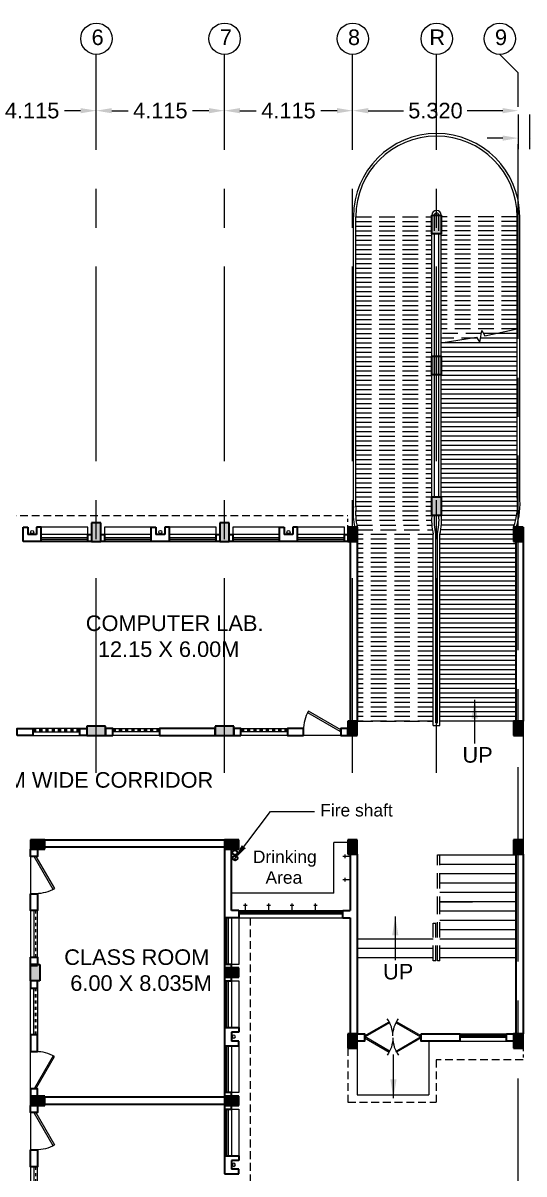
# Model space of a CAD drawing. Header units: millimetres. Extents: x 1898 to 3725, y 783 to 1532.
# Drawn here: x 3315.52 to 3331.6, y 1153.17 to 1190.13 of the extents above; entities that cross this region are included whole.
import ezdxf

# ---------------------------------------------------------------- set-up
doc = ezdxf.new("R2010")
doc.units = ezdxf.units.MM
for name, pattern in [('CENTER', [2, 1.25, -0.25, 0.25, -0.25]), ('CENTER2', [1.125, 0.75, -0.125, 0.125, -0.125]), ('DASHED', [0.75, 0.5, -0.25]), ('DASHED2', [0.375, 0.25, -0.125]), ('HIDDEN', [0.375, 0.25, -0.125])]:
    doc.linetypes.add(name, pattern=pattern)
doc.layers.get('0').update_dxf_attribs({"lineweight": 20})
doc.layers.get('Defpoints').update_dxf_attribs({"lineweight": 15})
for name, color, linetype, lineweight in [('BL', 1, 'CENTER2', 30), ('CLL LEV.', 15, 'Continuous', 18), ('COL HATCH', 253, 'Continuous', 13), ('Column', 251, 'Continuous', 30), ('DIM', 6, 'Continuous', 18), ('Door', 54, 'Continuous', 18), ('ELEV.2', 250, 'Continuous', 20), ('expension joint', 248, 'Continuous', 18), ('Fixture', 44, 'Continuous', 13), ('glass', 5, 'Continuous', 18), ('GRID', 134, 'CENTER', 18), ('GRID TEXT', 134, 'Continuous', 15), ('PROJ.', 30, 'DASHED2', 15), ('Railing', 23, 'Continuous', 13), ('RAMP', 213, 'Continuous', 20), ('STAIRS', 10, 'Continuous', 18), ('TEXT', 7, 'Continuous', 15), ('Ventilator', 4, 'DASHED', 18), ('Wall', 7, 'Continuous', 30), ('Window', 150, 'Continuous', 15), ('Window-Wall', 7, 'Continuous', 18)]:
    doc.layers.add(name, color=color, linetype=linetype, lineweight=lineweight)
doc.styles.add('DIM', font='arial.ttf', dxfattribs={"height": 0.5})
doc.styles.add('L120', font='arial.ttf', dxfattribs={"height": 0.6})
doc.styles.get("Standard").update_dxf_attribs({"font": 'arial.ttf', "height": 0.2})
doc.styles.add('Tabrej', font='arial.ttf')
doc.dimstyles.new('Current Dim style', dxfattribs={"dimscale": 0.3, "dimtxt": 0.2, "dimasz": 2, "dimexe": 0.18, "dimexo": 1, "dimgap": 0.09, "dimtad": 0, "dimzin": 0, "dimdsep": 46, "dimtxsty": 'Standard', "dimcen": 0.09, "dimclrd": 256, "dimclre": 256, "dimclrt": 7, "dimadec": 0, "dimazin": 0, "dimtfac": 1, "dimtofl": 0, "dimtmove": 2, "dimatfit": 3, "dimfxl": 0, "dimtolj": 1, "dimtzin": 0, "dimlwd": -1, "dimlwe": -1, "dimarcsym": 0})
doc.dimstyles.new('DIM', dxfattribs={"dimtxt": 0.5, "dimasz": 0.5, "dimexe": 0.02, "dimexo": 0, "dimgap": 0.1, "dimtad": 0, "dimdec": 3, "dimzin": 0, "dimdsep": 46, "dimtxsty": 'DIM', "dimcen": 0, "dimclrd": 251, "dimclre": 256, "dimclrt": 7, "dimadec": 0, "dimazin": 0, "dimtfac": 1, "dimtdec": 3, "dimtofl": 0, "dimtmove": 0, "dimatfit": 3, "dimfxl": 0, "dimtolj": 1, "dimtzin": 0, "dimlwd": -1, "dimlwe": -1, "dimarcsym": 0})
doc.dimstyles.new('DIMEN', dxfattribs={"dimtxt": 0.3, "dimasz": 0.25, "dimexe": 0.18, "dimexo": 0.0625, "dimgap": 0.09, "dimtad": 0, "dimdec": 3, "dimzin": 0, "dimdsep": 46, "dimtxsty": 'Tabrej', "dimcen": 0, "dimclrd": 256, "dimclre": 256, "dimclrt": 7, "dimadec": 0, "dimazin": 0, "dimtfac": 1, "dimtdec": 3, "dimtofl": 0, "dimtmove": 0, "dimatfit": 1, "dimfxl": 0, "dimtolj": 1, "dimtzin": 0, "dimlwd": -1, "dimlwe": -1, "dimarcsym": 0})

# ---------------------------------------------------------------- blocks, each defined once
blk = doc.blocks.new('WINDOW 1')
at = {"layer": 'CLL LEV.'}
for p, q in [((-0.23, 0), (-0.46, 0)), ((-0.46, 0), (-0.46, -1.5)), ((-0.46, -1.5), (-0.23, -1.5))]:
    blk.add_line(p, q, dxfattribs=at)
at = {"layer": 'Window'}
for p, q in [((-0.065, 0), (-0.065, -1.5)), ((-0.05, -1.5), (-0.05, 0))]:
    blk.add_line(p, q, dxfattribs=at)
at = {"layer": 'Window-Wall'}
for p, q in [((0, 0), (-0.23, 0)), ((-0.23, 0), (-0.23, -1.5)), ((-0.115, 0), (-0.115, -1.5)), ((0, -1.5), (0, 0)), ((-0.23, -1.5), (0, -1.5))]:
    blk.add_line(p, q, dxfattribs=at)
blk = doc.blocks.new('VENTILATOR')
at = {"layer": 'Ventilator', "ltscale": 0.02}
for p, q in [((-0.18, -1.5), (-0.18, 0)), ((-0.165, 0), (-0.165, -1.5))]:
    blk.add_line(p, q, dxfattribs=at)
at = {"layer": 'Window-Wall'}
for p, q in [((-0.23, 0), (0, 0)), ((-0.23, -1.5), (-0.23, 0)), ((-0.115, 0), (-0.115, -1.5)), ((0, 0), (0, -1.5)), ((-0.23, -1.5), (0, -1.5))]:
    blk.add_line(p, q, dxfattribs=at)
blk = doc.blocks.new('C3')
at = {"layer": 'COL HATCH'}
h = blk.add_hatch(color=256, dxfattribs=at)
h.dxf.hatch_style = 1
h.paths.add_polyline_path([(0.3, 0), (0, 0), (0, -0.53), (0.3, -0.53)])
at = {"layer": 'Column'}
for p, q in [((0, 0), (0, -0.53)), ((0.3, 0), (0, 0)), ((0.3, -0.53), (0.3, 0)), ((0, -0.53), (0.3, -0.53))]:
    blk.add_line(p, q, dxfattribs=at)
blk = doc.blocks.new('CU')
at = {"layer": 'COL HATCH', "linetype": 'CENTER2'}
h = blk.add_hatch(color=256, dxfattribs=at)
h.dxf.hatch_style = 1
h.paths.add_polyline_path([(0, 0.035), (0, -0.265), (0.46, -0.265), (0.46, 0.035)])
at = {"layer": 'Column', "linetype": 'CENTER2'}
blk.add_lwpolyline([(0, 0.035), (0, -0.265), (0.46, -0.265), (0.46, 0.035), (0, 0.035)], dxfattribs=at)
blk = doc.blocks.new('SHAFT')
at = {"layer": 'Fixture'}
blk.add_circle((0.327, -0.302), 0.05, dxfattribs=at)
at = {"layer": 'Wall'}
for p, q in [((0.035, 0), (0.62, 0)), ((0.035, 0), (0.035, -0.46)), ((0.185, -0.46), (0.185, -0.23)), ((0.185, -0.23), (0.47, -0.23)), ((0.47, -0.46), (0.47, -0.23)), ((0.62, 0), (0.62, -0.46)), ((0.035, -0.46), (0.185, -0.46)), ((0.62, -0.46), (0.47, -0.46))]:
    blk.add_line(p, q, dxfattribs=at)
blk = doc.blocks.new('*U18')
for p, q in [((0, 0), (0, 6)), ((40, 0), (40, 6))]:
    blk.add_line(p, q)
blk.add_lwpolyline([(0, 0), (34.6, -20), (35.5, -18.5), (0.9, 1.5)], close=True)
blk.add_arc((0, 0), 40, 330, 360)
blk = doc.blocks.new('Door')
at = {"layer": 'Door'}
blk.add_line((0, 0.18), (1.199, 0.18), dxfattribs=at)
at = {"layer": 'Door', "xscale": 0.0299845412869386, "yscale": 0.0299845412869386, "zscale": 0.0299845412869386}
blk.add_blockref('*U18', (0, 0), dxfattribs=at)
blk = doc.blocks.new('A$C65A3360F')
at = {"layer": 'Fixture', "linetype": 'CENTER2'}
for p, q in [((0, 0), (-0.23, 0)), ((0, 0), (-0.23, 0)), ((-0.166, 0.057), (-0.166, 0)), ((-0.166, 0.057), (-0.166, 0)), ((-0.166, 0), (-0.166, -0.057)), ((-0.166, 0), (-0.166, -0.057))]:
    blk.add_line(p, q, dxfattribs=at)
blk = doc.blocks.new('C2')
at = {"layer": 'COL HATCH'}
h = blk.add_hatch(color=256, dxfattribs=at)
h.dxf.hatch_style = 1
h.paths.add_polyline_path([(0.3, 0), (0, 0), (0, -0.6), (0.3, -0.6)])
at = {"layer": 'Column'}
for p, q in [((0, 0), (0, -0.6)), ((0.3, 0), (0, 0)), ((0.3, -0.6), (0.3, 0)), ((0, -0.6), (0.3, -0.6))]:
    blk.add_line(p, q, dxfattribs=at)
blk = doc.blocks.new('Door - Left Hung 36 in.')
blk.add_lwpolyline([(0.8, -1.3), (0, 0), (31.2, 18), (31.9, 16.7)], close=True)
blk.add_arc((0, 0), 36, 0, 37.3101)
blk = doc.blocks.new('RAMP')
at = {"layer": 'COL HATCH'}
h = blk.add_hatch(color=256, dxfattribs=at)
h.dxf.hatch_style = 1
h.paths.add_polyline_path([(2.545, -5.55), (2.845, -5.55), (2.845, -6.15), (2.545, -6.15)])
h = blk.add_hatch(color=256, dxfattribs=at)
h.dxf.hatch_style = 1
h.paths.add_polyline_path([(2.545, -10.075), (2.845, -10.075), (2.845, -10.675), (2.545, -10.675)])
h = blk.add_hatch(color=256, dxfattribs=at)
h.dxf.hatch_style = 1
h.paths.add_polyline_path([(2.545, -14.6), (2.845, -14.6), (2.845, -15.2), (2.545, -15.2)])
at = {"layer": 'Column'}
for points in [[(2.545, -5.55), (2.845, -5.55), (2.845, -6.15), (2.545, -6.15)], [(2.545, -10.075), (2.845, -10.075), (2.845, -10.675), (2.545, -10.675)], [(2.545, -14.6), (2.845, -14.6), (2.845, -15.2), (2.545, -15.2)]]:
    blk.add_lwpolyline(points, close=True, dxfattribs=at)
at = {"layer": 'DIM'}
blk.add_line((2.845, -14.9), (2.845, -14.9), dxfattribs=at)
at = {"layer": 'DIM', "linetype": 'Continuous'}
blk.add_lwpolyline([(2.845, -9.65), (3.979, -9.471), (4.079, -9.644), (4.148, -9.251), (4.248, -9.424), (5.285, -9.2)], dxfattribs=at)
at = {"layer": 'Railing'}
for p, q in [((0.025, -14.909), (0.025, -5.6)), ((0.105, -14.913), (0.105, -5.6)), ((2.545, -14.67), (2.545, -5.55)), ((2.625, -6.05), (2.625, -5.55)), ((2.765, -6.05), (2.765, -5.55)), ((2.845, -14.67), (2.845, -5.55)), ((5.285, -14.583), (5.285, -5.6)), ((5.365, -14.579), (5.365, -5.6)), ((2.625, -14.6), (2.625, -6.15)), ((2.765, -14.6), (2.765, -6.15)), ((2.59, -21.935), (2.59, -15.8)), ((2.67, -21.848), (2.67, -15.791)), ((2.72, -21.848), (2.72, -15.791)), ((2.8, -21.935), (2.8, -15.8)), ((2.59, -21.935), (2.8, -21.935)), ((2.67, -21.848), (2.72, -21.848))]:
    blk.add_line(p, q, dxfattribs=at)
for centre, radius, start, end in [((2.695, -5.6), 2.67, 0, 180), ((2.695, -5.6), 2.59, 0, 180), ((2.695, -5.55), 0.15, 0, 180), ((2.695, -5.55), 0.07, 0, 180), ((2.098, -15.107), 2.082, 174.5626, 192.8599), ((2.098, -15.107), 2.002, 174.4549, 193.3831), ((4.618, -15.327), 2.082, 174.5626, 193.1223), ((0.772, -15.327), 2.082, 346.8777, 5.4374), ((4.618, -15.327), 2.002, 176.3533, 193.3831), ((0.772, -15.327), 2.002, 346.6169, 3.6467)]:
    blk.add_arc(centre, radius, start, end, dxfattribs=at)
at = {"layer": 'Railing', "linetype": 'Continuous'}
for radius, start, end in [(2.431, 341.5595, 5.152), (2.511, 342.1671, 5.0692)]:
    blk.add_arc((2.864, -14.801), radius, start, end, dxfattribs=at)
at = {"layer": 'RAMP', "linetype": 'DASHED'}
for p, q in [((0.105, -5.6), (2.545, -5.6)), ((0.105, -5.75), (2.545, -5.75)), ((0.105, -5.9), (2.545, -5.9)), ((5.285, -5.6), (2.845, -5.6)), ((5.285, -5.75), (2.845, -5.75)), ((5.285, -5.9), (2.845, -5.9)), ((0.105, -6.05), (2.545, -6.05)), ((0.105, -6.2), (2.545, -6.2)), ((5.285, -6.05), (2.845, -6.05)), ((5.285, -6.2), (2.845, -6.2)), ((0.105, -6.35), (2.545, -6.35)), ((0.105, -6.5), (2.545, -6.5)), ((0.105, -6.65), (2.545, -6.65)), ((5.285, -6.35), (2.845, -6.35)), ((5.285, -6.5), (2.845, -6.5)), ((5.285, -6.65), (2.845, -6.65)), ((0.105, -6.8), (2.545, -6.8)), ((0.105, -6.95), (2.545, -6.95)), ((5.285, -6.8), (2.845, -6.8)), ((5.285, -6.95), (2.845, -6.95)), ((0.105, -7.1), (2.545, -7.1)), ((0.105, -7.25), (2.545, -7.25)), ((5.285, -7.1), (2.845, -7.1)), ((5.285, -7.25), (2.845, -7.25)), ((0.105, -7.4), (2.545, -7.4)), ((0.105, -7.55), (2.545, -7.55)), ((0.105, -7.7), (2.545, -7.7)), ((5.285, -7.4), (2.845, -7.4)), ((5.285, -7.55), (2.845, -7.55)), ((5.285, -7.7), (2.845, -7.7)), ((0.105, -7.85), (2.545, -7.85)), ((0.105, -8), (2.545, -8)), ((5.285, -7.85), (2.845, -7.85)), ((5.285, -8), (2.845, -8)), ((0.105, -8.15), (2.545, -8.15)), ((0.105, -8.3), (2.545, -8.3)), ((0.105, -8.45), (2.545, -8.45)), ((5.285, -8.15), (2.845, -8.15)), ((5.285, -8.3), (2.845, -8.3)), ((5.285, -8.45), (2.845, -8.45)), ((0.105, -8.6), (2.545, -8.6)), ((0.105, -8.75), (2.545, -8.75)), ((5.285, -8.6), (2.845, -8.6)), ((5.285, -8.75), (2.845, -8.75)), ((0.105, -8.9), (2.545, -8.9)), ((0.105, -9.05), (2.545, -9.05)), ((0.105, -9.2), (2.545, -9.2)), ((5.285, -8.9), (2.845, -8.9)), ((5.285, -9.05), (2.845, -9.05)), ((5.285, -9.2), (2.845, -9.2)), ((0.105, -9.35), (2.545, -9.35)), ((0.105, -9.5), (2.545, -9.5)), ((4.131, -9.35), (2.845, -9.35)), ((3.996, -9.5), (2.845, -9.5)), ((0.105, -9.65), (2.545, -9.65)), ((0.105, -9.8), (2.545, -9.8)), ((0.105, -9.95), (2.545, -9.95)), ((0.105, -10.1), (2.545, -10.1)), ((0.105, -10.25), (2.545, -10.25)), ((0.105, -10.4), (2.545, -10.4)), ((0.105, -10.55), (2.545, -10.55)), ((0.105, -10.7), (2.545, -10.7)), ((0.105, -10.85), (2.545, -10.85)), ((0.105, -11), (2.545, -11)), ((0.105, -11.15), (2.545, -11.15)), ((0.105, -11.3), (2.545, -11.3)), ((0.105, -11.45), (2.545, -11.45)), ((0.105, -11.6), (2.545, -11.6)), ((0.105, -11.75), (2.545, -11.75)), ((0.105, -11.9), (2.545, -11.9)), ((0.105, -12.05), (2.545, -12.05)), ((0.105, -12.2), (2.545, -12.2)), ((0.105, -12.35), (2.545, -12.35)), ((0.105, -12.5), (2.545, -12.5)), ((0.105, -12.65), (2.545, -12.65)), ((0.105, -12.8), (2.545, -12.8)), ((0.105, -12.95), (2.545, -12.95)), ((0.105, -13.1), (2.545, -13.1)), ((0.105, -13.25), (2.545, -13.25)), ((0.105, -13.4), (2.545, -13.4)), ((0.105, -13.55), (2.545, -13.55)), ((0.105, -13.7), (2.545, -13.7)), ((0.105, -13.85), (2.545, -13.85)), ((0.105, -14), (2.545, -14)), ((0.105, -14.15), (2.545, -14.15)), ((0.105, -14.3), (2.545, -14.3)), ((0.105, -14.45), (2.545, -14.45)), ((0.105, -14.6), (2.545, -14.6)), ((0.105, -14.75), (2.545, -14.75)), ((0.105, -14.9), (2.545, -14.9)), ((0.105, -15.05), (2.545, -15.05)), ((0.105, -15.2), (2.54, -15.2)), ((0.11, -15.35), (2.536, -15.35)), ((0.135, -15.5), (2.545, -15.5)), ((0.15, -15.65), (2.561, -15.65)), ((2.59, -15.8), (0.15, -15.8)), ((2.59, -15.95), (0.15, -15.95)), ((2.59, -16.1), (0.15, -16.1)), ((2.59, -16.25), (0.15, -16.25)), ((2.59, -16.4), (0.15, -16.4)), ((2.59, -16.55), (0.15, -16.55)), ((2.59, -16.7), (0.15, -16.7)), ((2.59, -16.85), (0.15, -16.85)), ((2.59, -17), (0.15, -17)), ((2.59, -17.15), (0.15, -17.15)), ((2.59, -17.3), (0.15, -17.3)), ((2.59, -17.45), (0.15, -17.45)), ((2.59, -17.6), (0.15, -17.6)), ((2.59, -17.75), (0.15, -17.75)), ((2.59, -17.9), (0.15, -17.9)), ((2.59, -18.05), (0.15, -18.05)), ((2.59, -18.2), (0.15, -18.2)), ((2.59, -18.35), (0.15, -18.35)), ((2.59, -18.5), (0.15, -18.5)), ((2.59, -18.65), (0.15, -18.65)), ((2.59, -18.8), (0.15, -18.8)), ((2.59, -18.95), (0.15, -18.95)), ((2.59, -19.1), (0.15, -19.1)), ((2.59, -19.25), (0.15, -19.25)), ((2.59, -19.4), (0.15, -19.4)), ((2.59, -19.55), (0.15, -19.55)), ((2.59, -19.7), (0.15, -19.7)), ((2.59, -19.85), (0.15, -19.85)), ((2.59, -20), (0.15, -20)), ((2.59, -20.15), (0.15, -20.15)), ((2.59, -20.3), (0.15, -20.3)), ((2.59, -20.45), (0.15, -20.45)), ((2.59, -20.6), (0.15, -20.6)), ((2.59, -20.75), (0.15, -20.75)), ((2.59, -20.9), (0.15, -20.9)), ((2.59, -21.05), (0.15, -21.05)), ((2.59, -21.2), (0.15, -21.2)), ((2.59, -21.35), (0.15, -21.35)), ((2.59, -21.5), (0.15, -21.5)), ((2.59, -21.65), (0.15, -21.65)), ((0.15, -21.8), (2.59, -21.8)), ((2.59, -21.8), (0.15, -21.8))]:
    blk.add_line(p, q, dxfattribs=at)
at = {"layer": 'RAMP'}
for p, q in [((5.285, -9.5), (4.104, -9.5)), ((5.285, -9.35), (4.205, -9.35)), ((5.285, -9.65), (2.845, -9.65)), ((5.285, -9.8), (2.845, -9.8)), ((5.285, -9.95), (2.845, -9.95)), ((5.285, -10.1), (2.845, -10.1)), ((5.285, -10.25), (2.845, -10.25)), ((5.285, -10.4), (2.845, -10.4)), ((5.285, -10.55), (2.845, -10.55)), ((5.285, -10.7), (2.845, -10.7)), ((5.285, -10.85), (2.845, -10.85)), ((5.285, -11), (2.845, -11)), ((5.285, -11.15), (2.845, -11.15)), ((5.285, -11.3), (2.845, -11.3)), ((5.285, -11.45), (2.845, -11.45)), ((5.285, -11.6), (2.845, -11.6)), ((5.285, -11.75), (2.845, -11.75)), ((5.285, -11.9), (2.845, -11.9)), ((5.285, -12.05), (2.845, -12.05)), ((5.285, -12.2), (2.845, -12.2)), ((5.285, -12.35), (2.845, -12.35)), ((5.285, -12.5), (2.845, -12.5)), ((5.285, -12.65), (2.845, -12.65)), ((5.285, -12.8), (2.845, -12.8)), ((5.285, -12.95), (2.845, -12.95)), ((5.285, -13.1), (2.845, -13.1)), ((5.285, -13.25), (2.845, -13.25)), ((5.285, -13.4), (2.845, -13.4)), ((5.285, -13.55), (2.845, -13.55)), ((5.285, -13.7), (2.845, -13.7)), ((5.285, -13.85), (2.845, -13.85)), ((5.285, -14), (2.845, -14)), ((5.285, -14.15), (2.845, -14.15)), ((5.285, -14.3), (2.845, -14.3)), ((5.285, -14.45), (2.845, -14.45)), ((5.285, -14.6), (2.845, -14.6)), ((5.294, -14.75), (2.845, -14.75)), ((5.293, -14.9), (2.845, -14.9)), ((5.285, -15.05), (2.845, -15.05)), ((5.192, -15.5), (2.845, -15.5)), ((5.262, -15.2), (2.85, -15.2)), ((5.232, -15.35), (2.854, -15.35)), ((5.24, -15.8), (2.8, -15.8)), ((5.285, -15.65), (2.829, -15.65)), ((5.24, -15.95), (2.8, -15.95)), ((5.24, -16.1), (2.8, -16.1)), ((5.229, -16.25), (2.8, -16.25)), ((5.24, -16.4), (2.8, -16.4)), ((5.24, -16.55), (2.8, -16.55)), ((5.24, -16.7), (2.8, -16.7)), ((5.24, -16.85), (2.8, -16.85)), ((5.24, -17), (2.8, -17)), ((5.24, -17.15), (2.8, -17.15)), ((5.24, -17.3), (2.8, -17.3)), ((5.24, -17.45), (2.8, -17.45)), ((5.24, -17.6), (2.8, -17.6)), ((5.24, -17.75), (2.8, -17.75)), ((5.24, -17.9), (2.8, -17.9)), ((5.24, -18.05), (2.8, -18.05)), ((5.24, -18.2), (2.8, -18.2)), ((5.24, -18.35), (2.8, -18.35)), ((5.24, -18.5), (2.8, -18.5)), ((5.24, -18.65), (2.8, -18.65)), ((5.24, -18.8), (2.8, -18.8)), ((5.24, -18.95), (2.8, -18.95)), ((5.24, -19.1), (2.8, -19.1)), ((5.24, -19.25), (2.8, -19.25)), ((5.24, -19.4), (2.8, -19.4)), ((5.24, -19.55), (2.8, -19.55)), ((5.24, -19.7), (2.8, -19.7)), ((5.24, -19.85), (2.8, -19.85)), ((5.24, -20), (2.8, -20)), ((5.24, -20.15), (2.8, -20.15)), ((5.24, -20.3), (2.8, -20.3)), ((5.24, -20.45), (2.8, -20.45)), ((5.24, -20.6), (2.8, -20.6)), ((5.24, -20.75), (2.8, -20.75)), ((5.24, -20.9), (2.8, -20.9)), ((5.24, -21.05), (2.8, -21.05)), ((5.24, -21.2), (2.8, -21.2)), ((5.24, -21.35), (2.8, -21.35)), ((5.24, -21.5), (2.8, -21.5)), ((5.24, -21.65), (2.8, -21.65)), ((5.24, -21.8), (2.8, -21.8))]:
    blk.add_line(p, q, dxfattribs=at)
at = {"layer": 'Wall'}
for p, q in [((-0.08, -15.57), (-0.08, -21.8)), ((0.15, -15.57), (0.15, -21.8)), ((5.47, -15.57), (5.47, -21.8)), ((5.24, -16.03), (5.24, -21.8))]:
    blk.add_line(p, q, dxfattribs=at)
at = {"layer": 'Column', "rotation": 270}
for p in [(0.115, -15.57), (5.435, -15.57), (0.115, -21.8), (5.435, -21.8)]:
    blk.add_blockref('CU', p, dxfattribs=at)
blk = doc.blocks.new('*D138')
at = {"layer": 'Defpoints', "color": 0, "lineweight": 15, "transparency": 16777216}
for p in [(3313.752, 1187.481), (3317.867, 1187.317), (3317.867, 1187.317)]:
    blk.add_point(p, dxfattribs=at)
at = {"layer": 'DIM', "transparency": 16777216}
for p, q in [((3317.867, 1187.442), (3317.867, 1187.677)), ((3313.752, 1187.356), (3313.752, 1186.957)), ((3314.252, 1187.317), (3314.774, 1187.317)), ((3317.367, 1187.317), (3316.845, 1187.317))]:
    blk.add_line(p, q, dxfattribs=at)
at = {"layer": 'DIM', "lineweight": 15, "transparency": 16777216}
for points in [[(3314.252, 1187.4), (3314.252, 1187.233), (3313.752, 1187.317)], [(3317.367, 1187.4), (3317.367, 1187.233), (3317.867, 1187.317)]]:
    blk.add_solid(points, dxfattribs=at)
at = {"layer": 'DIM', "color": 7, "transparency": 16777216, "insert": (3315.81, 1187.317), "char_height": 0.5, "attachment_point": 5, "style": 'Tabrej'}
blk.add_mtext('\\A1;4.115', dxfattribs=at)
blk = doc.blocks.new('*D111')
at = {"layer": 'Defpoints', "color": 0, "lineweight": 15, "transparency": 16777216}
for p in [(3317.867, 1187.317), (3321.982, 1187.317), (3321.982, 1187.317)]:
    blk.add_point(p, dxfattribs=at)
at = {"layer": 'DIM', "transparency": 16777216}
for p, q in [((3317.867, 1187.442), (3317.867, 1187.677)), ((3321.982, 1187.442), (3321.982, 1187.677)), ((3318.367, 1187.317), (3318.889, 1187.317)), ((3321.482, 1187.317), (3320.96, 1187.317))]:
    blk.add_line(p, q, dxfattribs=at)
at = {"layer": 'DIM', "lineweight": 15, "transparency": 16777216}
for points in [[(3318.367, 1187.4), (3318.367, 1187.233), (3317.867, 1187.317)], [(3321.482, 1187.4), (3321.482, 1187.233), (3321.982, 1187.317)]]:
    blk.add_solid(points, dxfattribs=at)
at = {"layer": 'DIM', "color": 7, "transparency": 16777216, "insert": (3319.925, 1187.317), "char_height": 0.5, "attachment_point": 5, "style": 'Tabrej'}
blk.add_mtext('\\A1;4.115', dxfattribs=at)
blk = doc.blocks.new('*D112')
at = {"layer": 'Defpoints', "color": 0, "lineweight": 15, "transparency": 16777216}
for p in [(3321.982, 1187.317), (3326.097, 1187.317), (3326.097, 1187.317)]:
    blk.add_point(p, dxfattribs=at)
at = {"layer": 'DIM', "transparency": 16777216}
for p, q in [((3321.982, 1187.442), (3321.982, 1187.677)), ((3326.097, 1187.442), (3326.097, 1187.677)), ((3322.482, 1187.317), (3323.004, 1187.317)), ((3325.597, 1187.317), (3325.075, 1187.317))]:
    blk.add_line(p, q, dxfattribs=at)
at = {"layer": 'DIM', "lineweight": 15, "transparency": 16777216}
for points in [[(3322.482, 1187.4), (3322.482, 1187.233), (3321.982, 1187.317)], [(3325.597, 1187.4), (3325.597, 1187.233), (3326.097, 1187.317)]]:
    blk.add_solid(points, dxfattribs=at)
at = {"layer": 'DIM', "color": 7, "transparency": 16777216, "insert": (3324.04, 1187.317), "char_height": 0.5, "attachment_point": 5, "style": 'Tabrej'}
blk.add_mtext('\\A1;4.115', dxfattribs=at)
blk = doc.blocks.new('*D113')
at = {"layer": 'Defpoints', "color": 0, "lineweight": 15, "transparency": 16777216}
for p in [(3326.097, 1187.317), (3331.417, 1187.317), (3331.417, 1187.317)]:
    blk.add_point(p, dxfattribs=at)
at = {"layer": 'DIM', "transparency": 16777216}
for p, q in [((3326.097, 1187.442), (3326.097, 1187.677)), ((3331.417, 1187.442), (3331.417, 1187.677)), ((3326.597, 1187.317), (3327.734, 1187.317)), ((3330.917, 1187.317), (3329.78, 1187.317))]:
    blk.add_line(p, q, dxfattribs=at)
at = {"layer": 'DIM', "lineweight": 15, "transparency": 16777216}
for points in [[(3326.597, 1187.4), (3326.597, 1187.233), (3326.097, 1187.317)], [(3330.917, 1187.4), (3330.917, 1187.233), (3331.417, 1187.317)]]:
    blk.add_solid(points, dxfattribs=at)
at = {"layer": 'DIM', "color": 7, "transparency": 16777216, "insert": (3328.757, 1187.317), "char_height": 0.5, "attachment_point": 5, "style": 'Tabrej'}
blk.add_mtext('\\A1;5.320', dxfattribs=at)
blk = doc.blocks.new('*D114')
at = {"layer": 'Defpoints', "color": 0, "lineweight": 15, "transparency": 16777216}
for p in [(3331.417, 1187.317), (3331.78, 1187.317), (3331.78, 1186.436)]:
    blk.add_point(p, dxfattribs=at)
at = {"layer": 'DIM', "transparency": 16777216}
for p, q in [((3331.417, 1187.192), (3331.417, 1186.076)), ((3331.78, 1187.192), (3331.78, 1186.076)), ((3330.917, 1186.436), (3330.417, 1186.436)), ((3332.28, 1186.436), (3332.78, 1186.436))]:
    blk.add_line(p, q, dxfattribs=at)
at = {"layer": 'DIM', "lineweight": 15, "transparency": 16777216}
for points in [[(3330.917, 1186.52), (3330.917, 1186.353), (3331.417, 1186.436)], [(3332.28, 1186.52), (3332.28, 1186.353), (3331.78, 1186.436)]]:
    blk.add_solid(points, dxfattribs=at)
at = {"layer": 'DIM', "color": 7, "transparency": 16777216, "insert": (3333.803, 1186.436), "char_height": 0.5, "attachment_point": 5, "style": 'Tabrej'}
blk.add_mtext('\\A1;0.363', dxfattribs=at)
blk = doc.blocks.new('GROUND FLOOR')
at = {"layer": 'BL'}
for centre in [(-16.6339, 20.4333), (-16.6286, 20.2593)]:
    blk.add_circle(centre, 0.075, dxfattribs=at)
at = {"layer": 'expension joint'}
blk.add_line((-7.3864, 24.1935), (-7.3864, 20.8435), dxfattribs=at)
at = {"layer": 'Fixture'}
for p, q in [((-12.9264, 20.761), (-13.4564, 20.761)), ((-13.4564, 19.126), (-13.4564, 20.7606)), ((-13.4564, 19.126), (-16.7414, 19.126))]:
    blk.add_line(p, q, dxfattribs=at)
at = {"layer": 'glass', "lineweight": 5}
for p, q in [((-16.5114, 18.5335), (-13.1664, 18.5335)), ((-13.1664, 18.4985), (-16.5114, 18.4985)), ((-9.4164, 14.5735), (-7.9164, 14.5735)), ((-7.9164, 14.5385), (-9.4164, 14.5385))]:
    blk.add_line(p, q, dxfattribs=at)
at = {"layer": 'PROJ.'}
for p, q in [((-33.2814, 31.2535), (-13.0064, 31.2535)), ((-16.7414, 18.3435), (-16.1414, 18.3435)), ((-16.1414, 18.3435), (-16.1414, 4.3835)), ((-13.0064, 14.1535), (-13.0064, 12.4235)), ((-10.1744, 13.7835), (-10.1744, 12.4235)), ((-7.3864, 13.7835), (-10.1744, 13.7835)), ((-13.0064, 12.4235), (-10.1744, 12.4235))]:
    blk.add_line(p, q, dxfattribs=at)
at = {"layer": 'PROJ.', "ltscale": 0.05}
blk.add_line((-13.0064, 30.6534), (-13.0064, 31.2535), dxfattribs=at)
at = {"layer": 'PROJ.', "ltscale": 0.02}
blk.add_line((-7.3864, 14.1535), (-7.3864, 13.7835), dxfattribs=at)
at = {"layer": 'Railing', "linetype": 'DASHED'}
for p, q in [((-10.1364, 18.5285), (-10.1364, 20.3615)), ((-10.0564, 18.5285), (-10.0564, 20.3615)), ((-10.1364, 16.9535), (-10.1364, 18.5285)), ((-10.0564, 16.9535), (-10.0564, 18.5285)), ((-10.2664, 16.9535), (-10.2664, 18.168)), ((-10.1864, 16.9535), (-10.1864, 18.168)), ((-10.1864, 16.9535), (-10.2664, 16.9535)), ((-10.0564, 16.9535), (-10.1364, 16.9535))]:
    blk.add_line(p, q, dxfattribs=at)
at = {"layer": 'Railing', "linetype": 'HIDDEN', "ltscale": 0.01}
for p, q in [((-10.1364, 20.3615), (-10.0564, 20.3615)), ((-10.2664, 18.168), (-10.1864, 18.168))]:
    blk.add_line(p, q, dxfattribs=at)
at = {"layer": 'STAIRS'}
for p, q in [((-7.6164, 20.3535), (-10.0564, 20.3535)), ((-7.6164, 20.0535), (-10.0564, 20.0535)), ((-7.6164, 19.7535), (-10.0564, 19.7535)), ((-7.6164, 19.4535), (-10.0564, 19.4535)), ((-7.6164, 19.1535), (-10.0564, 19.1535)), ((-7.6164, 18.8535), (-10.0564, 18.8535)), ((-10.0564, 18.8535), (-9.0063, 18.8535)), ((-7.6164, 18.5535), (-10.0564, 18.5535)), ((-7.6164, 18.2535), (-10.0564, 18.2535)), ((-7.6164, 17.9535), (-10.0564, 17.9535)), ((-10.2664, 17.6535), (-12.7064, 17.6535)), ((-7.6164, 17.6535), (-10.0564, 17.6535)), ((-10.2664, 17.3535), (-12.7064, 17.3535)), ((-10.2664, 17.0535), (-12.7064, 17.0535)), ((-7.6164, 17.3535), (-10.0564, 17.3535)), ((-7.6164, 17.0535), (-10.0564, 17.0535)), ((-12.7064, 14.3835), (-12.7064, 12.6535)), ((-10.4044, 14.3835), (-10.4044, 12.6535)), ((-12.7064, 12.6535), (-10.4044, 12.6535))]:
    blk.add_line(p, q, dxfattribs=at)
at = {"layer": 'Wall'}
for p, q in [((-22.7414, 20.8435), (-16.9714, 20.8435)), ((-22.7414, 20.6135), (-16.9714, 20.6135)), ((-16.7414, 20.5435), (-16.9714, 20.5435)), ((-16.9714, 20.5435), (-16.9714, 18.3435)), ((-12.9364, 20.3835), (-12.9364, 18.5735)), ((-12.7064, 20.3835), (-12.7064, 14.6135)), ((-7.6164, 20.3835), (-7.6164, 14.6135)), ((-7.3864, 20.3835), (-7.3864, 14.6135)), ((-16.5114, 18.5735), (-16.7414, 18.5735)), ((-16.5114, 18.5735), (-16.5114, 18.3435)), ((-13.1664, 18.5735), (-12.9364, 18.5735)), ((-13.1664, 18.3435), (-13.1664, 18.5735)), ((-16.5114, 18.3435), (-16.9714, 18.3435)), ((-13.1664, 18.3435), (-12.9364, 18.3435)), ((-12.9364, 18.3435), (-12.9364, 14.6135)), ((-23.2014, 16.8085), (-22.9714, 16.8085)), ((-16.9714, 12.5785), (-22.7414, 12.5785)), ((-16.9714, 12.3485), (-22.7414, 12.3485))]:
    blk.add_line(p, q, dxfattribs=at)
for points in [[(-21.2364, 30.6534), (-21.2364, 30.4234), (-21.3514, 30.4234), (-21.3514, 30.6534), (-21.2364, 30.6534)], [(-20.8214, 30.6534), (-20.8214, 30.4234), (-20.9364, 30.4234), (-20.9364, 30.6534), (-20.8214, 30.6534)], [(-17.1214, 30.6534), (-17.1214, 30.4234), (-17.2364, 30.4234), (-17.2364, 30.6534), (-17.1214, 30.6534)], [(-16.7064, 30.6534), (-16.7064, 30.4234), (-16.8214, 30.4234), (-16.8214, 30.6534), (-16.7064, 30.6534)], [(-16.7064, 30.6534), (-16.7064, 30.4234), (-16.8214, 30.4234), (-16.8214, 30.6534), (-16.7064, 30.6534)], [(-13.0064, 30.6534), (-13.0064, 30.4234), (-13.1214, 30.4234), (-13.1214, 30.6534), (-13.0064, 30.6534)], [(-23.622, 24.1935), (-23.622, 24.4235), (-23.1164, 24.4235), (-23.1164, 24.1935), (-23.622, 24.1935)], [(-21.6164, 24.1935), (-21.6164, 24.4235), (-21.3864, 24.4235), (-21.3864, 24.1935), (-21.6164, 24.1935)], [(-20.5564, 24.1935), (-20.5564, 24.4235), (-20.7864, 24.4235), (-20.7864, 24.1935), (-20.5564, 24.1935)], [(-17.2714, 24.1935), (-17.2714, 24.4235), (-19.0564, 24.4235), (-19.0564, 24.1935), (-17.2714, 24.1935)], [(-16.4414, 24.1935), (-16.4414, 24.4235), (-16.6714, 24.4235), (-16.6714, 24.1935), (-16.4414, 24.1935)], [(-14.4358, 24.1935), (-14.4358, 24.4235), (-14.9414, 24.4235), (-14.9414, 24.1935), (-14.4358, 24.1935)], [(-13.0064, 24.1935), (-13.0064, 24.4235), (-13.2364, 24.4235), (-13.2364, 24.1935), (-13.0064, 24.1935)], [(-23.2014, 20.5435), (-22.9714, 20.5435), (-22.9714, 20.3135), (-23.2014, 20.3135), (-23.2014, 20.5435)], [(-16.7414, 18.5735), (-16.7414, 20.5435)], [(-23.2014, 17.0735), (-22.9714, 17.0735), (-22.9714, 16.8435), (-23.2014, 16.8435), (-23.2014, 17.0735)], [(-16.7414, 16.8435), (-16.9714, 16.8435), (-16.9714, 16.7285), (-16.7414, 16.7285), (-16.7414, 16.8435)], [(-23.2014, 16.0835), (-22.9714, 16.0835), (-22.9714, 16.3135), (-23.2014, 16.3135), (-23.2014, 16.0835)], [(-16.7414, 16.4285), (-16.9714, 16.4285), (-16.9714, 16.3135), (-16.7414, 16.3135), (-16.7414, 16.4285)], [(-12.7064, 14.6135), (-12.4764, 14.6135), (-12.4764, 14.3835), (-12.7064, 14.3835), (-12.7064, 14.6135)], [(-7.9164, 14.6135), (-7.6864, 14.6135), (-7.6864, 14.3835), (-7.9164, 14.3835), (-7.9164, 14.6135)], [(-23.2014, 12.6135), (-22.9714, 12.6135), (-22.9714, 12.8435), (-23.2014, 12.8435), (-23.2014, 12.6135)], [(-16.7414, 12.7285), (-16.9714, 12.7285), (-16.9714, 12.6135), (-16.7414, 12.6135), (-16.7414, 12.7285)], [(-16.7414, 12.7285), (-16.9714, 12.7285), (-16.9714, 12.6135), (-16.7414, 12.6135), (-16.7414, 12.7285)], [(-23.2014, 12.3135), (-22.9714, 12.3135), (-22.9714, 12.0835), (-23.2014, 12.0835), (-23.2014, 12.3135)], [(-16.7414, 12.3135), (-16.9714, 12.3135), (-16.9714, 12.1985), (-16.7414, 12.1985), (-16.7414, 12.3135)]]:
    blk.add_lwpolyline(points, dxfattribs=at)
for points in [[(-23.2016, 19.1141), (-22.9714, 19.1141), (-22.9714, 18.5735), (-23.2016, 18.5735)], [(-23.2016, 14.0428), (-22.9714, 14.0428), (-22.9714, 14.5835), (-23.2016, 14.5835)], [(-10.652, 14.6135), (-9.4164, 14.6135), (-9.4164, 14.3835), (-10.652, 14.3835)], [(-23.2016, 10.8841), (-22.9714, 10.8841), (-22.9714, 10.3435), (-23.2016, 10.3435)]]:
    blk.add_lwpolyline(points, close=True, dxfattribs=at)
at = {"layer": 'Window-Wall', "lineweight": 15}
for p, q in [((-16.5114, 18.5735), (-13.1664, 18.5735)), ((-13.1664, 18.4585), (-16.5114, 18.4585)), ((-16.5114, 18.3435), (-13.1664, 18.3435)), ((-9.4164, 14.6135), (-7.9164, 14.6135)), ((-9.4164, 14.6135), (-9.4164, 14.3835)), ((-7.9164, 14.4985), (-9.4164, 14.4985)), ((-9.4164, 14.3835), (-7.9164, 14.3835))]:
    blk.add_line(p, q, dxfattribs=at)
at = {"layer": 'Column', "color": 5}
for p in [(-21.2364, 31.0234), (-17.1214, 31.0234)]:
    blk.add_blockref('C2', p, dxfattribs=at)
at = {"layer": 'Column', "color": 5, "rotation": 270}
for p in [(-20.7864, 24.4935), (-16.6714, 24.4935)]:
    blk.add_blockref('C2', p, dxfattribs=at)
at = {"layer": 'Column', "linetype": 'CENTER2'}
for p in [(-23.2014, 20.8085), (-16.9714, 20.8085), (-16.9714, 16.6935), (-23.2014, 12.5785), (-16.9714, 12.5785)]:
    blk.add_blockref('CU', p, dxfattribs=at)
at = {"layer": 'Column', "linetype": 'CENTER2', "rotation": 270}
for p in [(-12.7414, 20.8435), (-7.4214, 20.8435), (-12.7414, 14.6135), (-7.4214, 14.6135)]:
    blk.add_blockref('CU', p, dxfattribs=at)
at = {"layer": 'Column', "color": 5, "xscale": -1}
blk.add_blockref('C3', (-22.9014, 16.8435), dxfattribs=at)
at = {"layer": 'Door', "extrusion": (0, 0, -1), "xscale": -0.02527777777140727, "yscale": 0.02527777777140727, "zscale": -0.02527777777140727}
blk.add_blockref('Door - Left Hung 36 in.', (12.4747, 14.5463), dxfattribs=at)
at = {"layer": 'Door', "xscale": -0.02527777777140727, "yscale": 0.02527777777140727, "zscale": 0.0252777777714073}
blk.add_blockref('Door - Left Hung 36 in.', (-10.6547, 14.5463), dxfattribs=at)
at = {"layer": 'Door', "xscale": -0.02527777777140727, "yscale": 0.02527777777140727, "zscale": 0.0252777777714073, "rotation": 180}
blk.add_blockref('Door - Left Hung 36 in.', (-12.4747, 14.4806), dxfattribs=at)
at = {"layer": 'Door', "extrusion": (0, 0, -1), "xscale": -0.02527777777140727, "yscale": 0.02527777777140727, "zscale": -0.02527777777140727, "rotation": 180}
blk.add_blockref('Door - Left Hung 36 in.', (10.6547, 14.4806), dxfattribs=at)
at = {"layer": 'ELEV.2'}
blk.add_blockref('RAMP', (-12.8564, 46.4534), dxfattribs=at)
at = {"layer": 'Fixture'}
for p in [(-12.9364, 20.3135), (-12.9364, 19.5635)]:
    blk.add_blockref('A$C65A3360F', p, dxfattribs=at)
at = {"layer": 'Fixture', "rotation": 270}
for p in [(-16.2989, 18.5735), (-15.5489, 18.5735), (-14.7989, 18.5735), (-14.0489, 18.5735)]:
    blk.add_blockref('A$C65A3360F', p, dxfattribs=at)
at = {"layer": 'Wall'}
for name, p, rotation in [('SHAFT', (-22.8164, 30.4234), 180), ('WINDOW 1', (-21.3514, 30.4234), 270), ('WINDOW 1', (-19.3214, 30.4234), 270), ('SHAFT', (-18.7014, 30.4234), 180), ('WINDOW 1', (-17.2364, 30.4234), 270), ('WINDOW 1', (-15.2064, 30.4234), 270), ('SHAFT', (-14.5864, 30.4234), 180), ('WINDOW 1', (-13.1214, 30.4234), 270), ('Door', (-13.2364, 24.3732), 180), ('VENTILATOR', (-19.0564, 24.1935), 270), ('VENTILATOR', (-14.9414, 24.1935), 270), ('VENTILATOR', (-23.2014, 14.5835), 180), ('Door', (-23.0217, 12.8435), 90)]:
    blk.add_blockref(name, p, dxfattribs=dict(at, rotation=rotation))
at = {"layer": 'Wall', "xscale": -1, "rotation": 90}
for name, p in [('VENTILATOR', (-23.1164, 24.1935)), ('Door', (-23.0217, 20.3135)), ('SHAFT', (-16.9714, 14.8485)), ('Door', (-23.0217, 12.0835)), ('SHAFT', (-16.9714, 10.7335))]:
    blk.add_blockref(name, p, dxfattribs=at)
at = {"layer": 'Wall', "xscale": -1}
for name, p in [('VENTILATOR', (-23.2014, 18.5735)), ('WINDOW 1', (-16.9714, 18.3435)), ('WINDOW 1', (-16.9714, 16.3135)), ('WINDOW 1', (-16.9714, 14.2285)), ('WINDOW 1', (-16.9714, 12.1985)), ('VENTILATOR', (-23.2014, 10.3435))]:
    blk.add_blockref(name, p, dxfattribs=at)
at = {"layer": 'TEXT', "lineweight": 30, "char_height": 0.5, "attachment_point": 1, "style": 'L120'}
for s, insert, width in [('{\\fArial|b0|i0|c0|p34; COMPUTER LAB.\\P   12.15 X 6.00M}', (-21.6153, 28.0497), 9.930816), ('UP', (-9.3295, 23.8212), 1.001447), ('3.35 M WIDE CORRIDOR ', (-25.4788, 23.0171), 9.930816), ('{\\fArial|b0|i0|c0|p34;CLASS ROOM\\P 6.00 X 8.035M}', (-22.1134, 17.3269), 9.930816), ('UP', (-11.8778, 16.8611), 1.001447)]:
    blk.add_mtext(s, dxfattribs=dict(at, insert=insert, width=width))
at = {"layer": 'TEXT', "lineweight": 30, "char_height": 0.4, "attachment_point": 1, "style": 'L120'}
for s, width, insert in [('\\pi0.087898;Fire shaft', 2.454924, (-13.9837, 21.9936)), ('\\pi1.2407;Drinking\\P\\pi1.647;Area', 4.450523, (-17.2998, 20.5005))]:
    blk.add_mtext_dynamic_manual_height_columns(s, width=width, gutter_width=5, heights=[0], dxfattribs=dict(at, insert=insert))
at = {"layer": 'DIM'}
for points in [[(-8.9381, 25.3393), (-8.9381, 23.9346)], [(-11.4864, 18.3792), (-11.4864, 16.9745)], [(-11.5455, 12.5497), (-11.5455, 13.9544)]]:
    blk.add_leader(points, dimstyle='Current Dim style', dxfattribs=at)
blk.add_leader([(-16.6517, 20.2247), (-15.4952, 21.754), (-14.0828, 21.754)], dimstyle='DIM', override={"dimgap": 0.1, "dimtad": 0, "dimarcsym": 1}, dxfattribs=at)

msp = doc.modelspace()

# ---------------------------------------------------------------- linework, layer by layer
at = {"layer": 'GRID', "ltscale": 5}
for p, q in [((3317.8672, 1166.0578), (3317.8672, 1189.1244)), ((3321.9822, 1166.0578), (3321.9822, 1189.1244)), ((3326.0972, 1166.0578), (3326.0972, 1189.1244))]:
    msp.add_line(p, q, dxfattribs=at)
at = {"layer": 'GRID', "color": 5, "ltscale": 5}
msp.add_line((3328.7922, 1166.0578), (3328.7922, 1189.1244), dxfattribs=at)
at = {"layer": 'GRID', "color": 190, "ltscale": 5}
for p in [(3330.8259, 1189.1244), (3331.4172, 1139.9908)]:
    msp.add_line(p, (3331.4172, 1188.5331), dxfattribs=at)
at = {"layer": 'GRID TEXT'}
for centre in [(3317.874, 1189.628), (3321.989, 1189.628), (3326.104, 1189.628)]:
    msp.add_circle(centre, 0.5036, dxfattribs=at)
at = {"layer": 'GRID TEXT', "color": 5}
msp.add_circle((3328.799, 1189.628), 0.5036, dxfattribs=at)
at = {"layer": 'GRID TEXT', "color": 190}
msp.add_circle((3330.8226, 1189.628), 0.5036, dxfattribs=at)

# ---------------------------------------------------------------- block references
at = {"layer": 'Window-Wall'}
msp.add_blockref('GROUND FLOOR', (3338.9536, 1143.0587), dxfattribs=at)

# ---------------------------------------------------------------- texts
at = {"layer": 'GRID TEXT', "char_height": 0.5, "attachment_point": 1, "style": 'Tabrej'}
for s, insert in [('6', (3317.7179, 1189.9243)), ('7', (3321.8329, 1189.9243)), ('8', (3325.9479, 1189.9243))]:
    msp.add_mtext_dynamic_manual_height_columns(s, width=0.5, gutter_width=24, heights=[0], dxfattribs=dict(at, insert=insert))
at = {"layer": 'GRID TEXT', "color": 5, "insert": (3328.5617, 1189.9243), "char_height": 0.5, "attachment_point": 1, "style": 'Tabrej'}
msp.add_mtext_dynamic_manual_height_columns('R', width=0.5, gutter_width=24, heights=[0], dxfattribs=at)
at = {"layer": 'GRID TEXT', "color": 190, "insert": (3330.6665, 1189.9243), "char_height": 0.5, "attachment_point": 1, "style": 'Tabrej'}
msp.add_mtext_dynamic_manual_height_columns('9', width=0.5, gutter_width=24, heights=[0], dxfattribs=at)

# ---------------------------------------------------------------- dimensions: what is measured, and where the dimension line sits
at = {"layer": 'DIM'}
for base, p1, p2, picture, middle in [((3317.8672, 1187.3168), (3313.7522, 1187.4806), (3317.8672, 1187.3168), '*D138', (3315.8097, 1187.3168)), ((3321.9822, 1187.3168), (3317.8672, 1187.3168), (3321.9822, 1187.3168), '*D111', (3319.9247, 1187.3168)), ((3326.0972, 1187.3168), (3321.9822, 1187.3168), (3326.0972, 1187.3168), '*D112', (3324.0397, 1187.3168)), ((3331.4172, 1187.3168), (3326.0972, 1187.3168), (3331.4172, 1187.3168), '*D113', (3328.7572, 1187.3168))]:
    dim = msp.add_linear_dim(base=base, p1=p1, p2=p2, dimstyle='DIMEN', override={"dimscale": 2, "dimtxt": 0.25}, dxfattribs=at)
    dim.commit()
    dim.dimension.update_dxf_attribs({"geometry": picture, "text_midpoint": middle})
dim = msp.add_linear_dim(base=(3331.7796956736, 1186.4363709436), p1=(3331.4171956736, 1187.3168236917), p2=(3331.7796956736, 1187.3168236917), dimstyle='DIMEN', override={"dimscale": 2, "dimtxt": 0.25}, dxfattribs=at)
dim.commit()
dim.dimension.update_dxf_attribs({"geometry": '*D114', "text_midpoint": (3333.8033177746, 1186.4363709436), "dimtype": 160})

doc.saveas('drawing.dxf')
